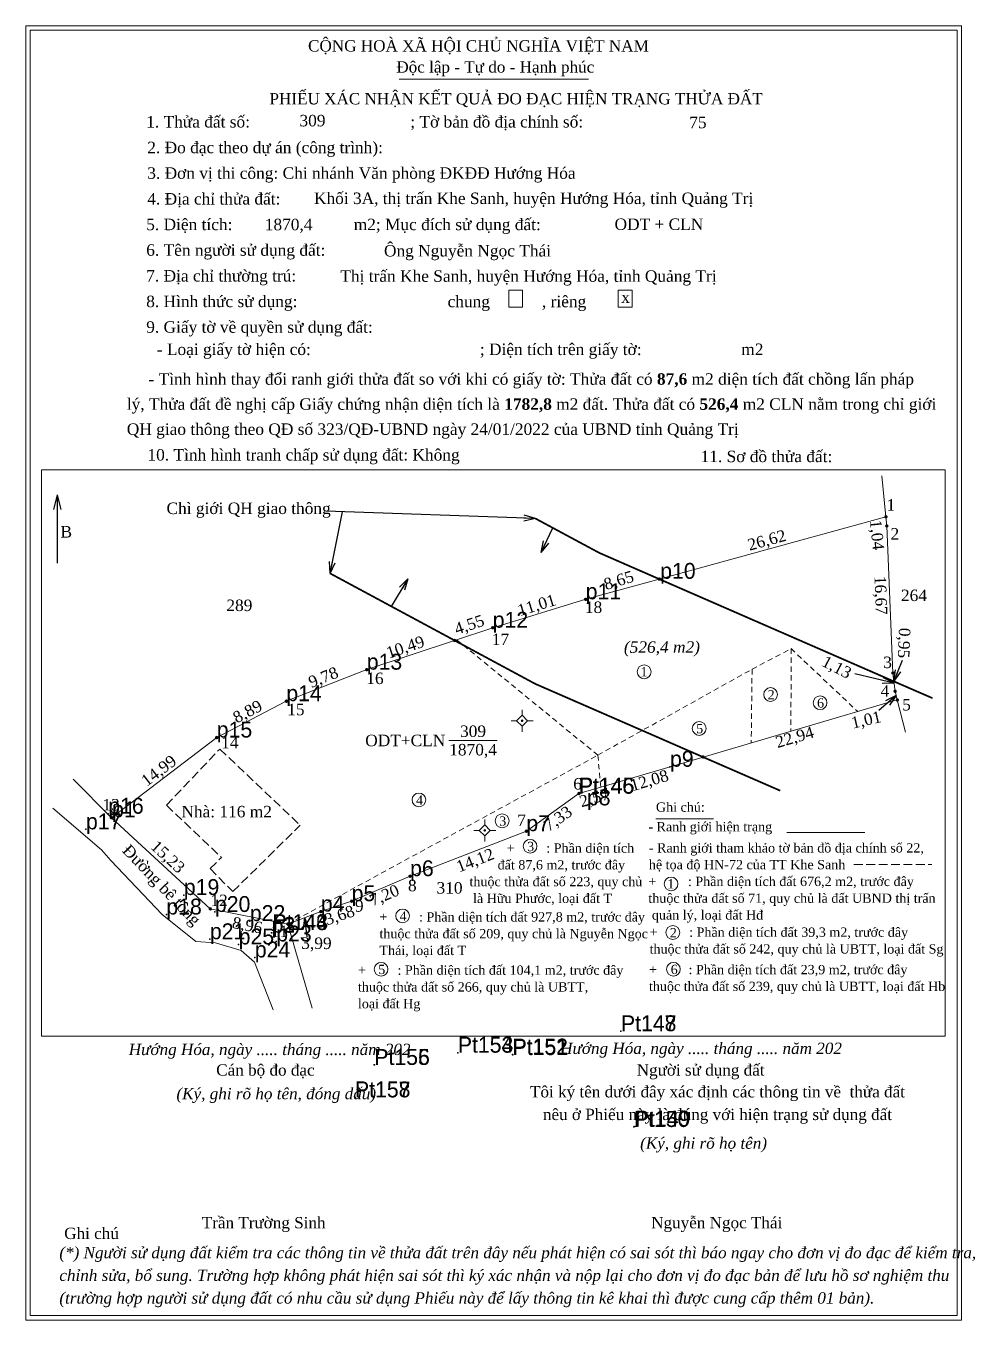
# Model space of a CAD drawing. Header units: metres. Extents: x 552317 to 552747, y 1839028 to 1839175.
# Drawn here: x 552316.9 to 552424.4, y 1839028 to 1839174.6 of the extents above; entities that cross this region are included whole.
import ezdxf
from ezdxf.enums import TextEntityAlignment as Align

# ---------------------------------------------------------------- set-up
doc = ezdxf.new("R2010")
doc.units = ezdxf.units.M
doc.header["$MEASUREMENT"] = 0
for name, pattern in [('DGN Style 2', [1.003296, 0.601978, -0.401319]), ('DGN Style 3', [1.404615, 1.003296, -0.401319]), ('{qui hoach}', [1.31, 0.01, -1.3])]:
    doc.linetypes.add(name, pattern=pattern)
for name, color, linetype, lineweight in [('Level 1', 7, 'Continuous', 0), ('Level 10', 7, 'Continuous', 0), ('Level 11', 7, 'Continuous', 0), ('Level 12', 7, 'Continuous', 0), ('Level 13', 7, 'Continuous', 0), ('Level 16', 7, 'Continuous', 0), ('Level 2', 7, 'Continuous', 0), ('Level 20', 7, 'Continuous', 0), ('Level 24', 7, 'Continuous', 0), ('Level 30', 7, 'Continuous', 0), ('Level 4', 7, 'Continuous', 0), ('Level 5', 7, 'Continuous', 0), ('Level 50', 7, 'Continuous', 0), ('Level 7', 7, 'Continuous', 0), ('Level 9', 7, 'Continuous', 0)]:
    doc.layers.add(name, color=color, linetype=linetype, lineweight=lineweight)
doc.styles.add('Style-FmSimple', font='FmSimple.shx')
doc.styles.add('Style-Times New Roman', font='times.ttf')
doc.styles.add('Style-Times New Roman IF', font='timesi.ttf')
doc.styles.add('Style-Vntime', font='Vntime.shx')
doc.dimstyles.get("Standard").update_dxf_attribs({"dimtxt": 0.18, "dimasz": 0.18, "dimexe": 0.18, "dimexo": 0.0625, "dimgap": 0.09, "dimtad": 0, "dimtih": 1, "dimtoh": 1, "dimdec": 4, "dimzin": 0, "dimdsep": 46, "dimtxsty": 'Standard', "dimcen": 0.09, "dimadec": 0, "dimazin": 0, "dimtfac": 1, "dimtdec": 4, "dimtofl": 0, "dimtmove": 0, "dimatfit": 3, "dimfxl": 1, "dimtolj": 1, "dimtzin": 0, "dimarcsym": 0})

# ---------------------------------------------------------------- blocks, each defined once
blk = doc.blocks.new('TerminatorOpen_0.5')
at = {"color": 0, "linetype": 'ByBlock', "lineweight": -2}
for q in [(-1, 0.25), (-1, 0), (-1, -0.25)]:
    blk.add_line((0, 0), q, dxfattribs=at)
blk = doc.blocks.new('DDCT')
at = {"layer": 'Level 7', "color": 3, "linetype": 'Continuous', "lineweight": 30}
blk.add_point((0, 0), dxfattribs=at)
blk = doc.blocks.new('SHMIA')
at = {"layer": 'Level 12', "color": 2, "linetype": 'Continuous', "lineweight": 0, "style": 'Style-FmSimple'}
blk.add_text('p1', height=0.18, dxfattribs=at).set_placement((0, 0))
blk = doc.blocks.new('DDCT_1')
at = {"layer": 'Level 7', "color": 3, "linetype": 'Continuous', "lineweight": 30}
blk.add_point((0, 0), dxfattribs=at)
blk = doc.blocks.new('SHMIA_1')
at = {"layer": 'Level 12', "color": 2, "linetype": 'Continuous', "lineweight": 0, "style": 'Style-FmSimple'}
blk.add_text('p2', height=0.18, dxfattribs=at).set_placement((0, 0))
blk = doc.blocks.new('DDCT_2')
at = {"layer": 'Level 7', "color": 3, "linetype": 'Continuous', "lineweight": 30}
blk.add_point((0, 0), dxfattribs=at)
blk = doc.blocks.new('SHMIA_2')
at = {"layer": 'Level 12', "color": 2, "linetype": 'Continuous', "lineweight": 0, "style": 'Style-FmSimple'}
blk.add_text('p3', height=0.18, dxfattribs=at).set_placement((0, 0))
blk = doc.blocks.new('DDCT_3')
at = {"layer": 'Level 7', "color": 3, "linetype": 'Continuous', "lineweight": 30}
blk.add_point((0, 0), dxfattribs=at)
blk = doc.blocks.new('SHMIA_3')
at = {"layer": 'Level 12', "color": 2, "linetype": 'Continuous', "lineweight": 0, "style": 'Style-FmSimple'}
blk.add_text('p4', height=0.18, dxfattribs=at).set_placement((0, 0))
blk = doc.blocks.new('DDCT_4')
at = {"layer": 'Level 7', "color": 3, "linetype": 'Continuous', "lineweight": 30}
blk.add_point((0, 0), dxfattribs=at)
blk = doc.blocks.new('SHMIA_4')
at = {"layer": 'Level 12', "color": 2, "linetype": 'Continuous', "lineweight": 0, "style": 'Style-FmSimple'}
blk.add_text('p5', height=0.18, dxfattribs=at).set_placement((0, 0))
blk = doc.blocks.new('SHMIA_5')
at = {"layer": 'Level 12', "color": 2, "linetype": 'Continuous', "lineweight": 0, "style": 'Style-FmSimple'}
blk.add_text('p6', height=0.18, dxfattribs=at).set_placement((0, 0))
blk = doc.blocks.new('SHMIA_6')
at = {"layer": 'Level 12', "color": 2, "linetype": 'Continuous', "lineweight": 0, "style": 'Style-FmSimple'}
blk.add_text('p7', height=0.18, dxfattribs=at).set_placement((0, 0))
blk = doc.blocks.new('DDCT_5')
at = {"layer": 'Level 7', "color": 3, "linetype": 'Continuous', "lineweight": 30}
blk.add_point((0, 0), dxfattribs=at)
blk = doc.blocks.new('SHMIA_7')
at = {"layer": 'Level 12', "color": 2, "linetype": 'Continuous', "lineweight": 0, "style": 'Style-FmSimple'}
blk.add_text('p8', height=0.18, dxfattribs=at).set_placement((0, 0))
blk = doc.blocks.new('SHMIA_8')
at = {"layer": 'Level 12', "color": 2, "linetype": 'Continuous', "lineweight": 0, "style": 'Style-FmSimple'}
blk.add_text('p9', height=0.18, dxfattribs=at).set_placement((0, 0))
blk = doc.blocks.new('SHMIA_9')
at = {"layer": 'Level 12', "color": 2, "linetype": 'Continuous', "lineweight": 0, "style": 'Style-FmSimple'}
blk.add_text('p10', height=0.18, dxfattribs=at).set_placement((0, 0))
blk = doc.blocks.new('SHMIA_10')
at = {"layer": 'Level 12', "color": 2, "linetype": 'Continuous', "lineweight": 0, "style": 'Style-FmSimple'}
blk.add_text('p11', height=0.18, dxfattribs=at).set_placement((0, 0))
blk = doc.blocks.new('SHMIA_11')
at = {"layer": 'Level 12', "color": 2, "linetype": 'Continuous', "lineweight": 0, "style": 'Style-FmSimple'}
blk.add_text('p12', height=0.18, dxfattribs=at).set_placement((0, 0))
blk = doc.blocks.new('DDCT_6')
at = {"layer": 'Level 7', "color": 3, "linetype": 'Continuous', "lineweight": 30}
blk.add_point((0, 0), dxfattribs=at)
blk = doc.blocks.new('SHMIA_12')
at = {"layer": 'Level 12', "color": 2, "linetype": 'Continuous', "lineweight": 0, "style": 'Style-FmSimple'}
blk.add_text('p13', height=0.18, dxfattribs=at).set_placement((0, 0))
blk = doc.blocks.new('DDCT_7')
at = {"layer": 'Level 7', "color": 3, "linetype": 'Continuous', "lineweight": 30}
blk.add_point((0, 0), dxfattribs=at)
blk = doc.blocks.new('SHMIA_13')
at = {"layer": 'Level 12', "color": 2, "linetype": 'Continuous', "lineweight": 0, "style": 'Style-FmSimple'}
blk.add_text('p14', height=0.18, dxfattribs=at).set_placement((0, 0))
blk = doc.blocks.new('SHMIA_14')
at = {"layer": 'Level 12', "color": 2, "linetype": 'Continuous', "lineweight": 0, "style": 'Style-FmSimple'}
blk.add_text('p15', height=0.18, dxfattribs=at).set_placement((0, 0))
blk = doc.blocks.new('DDCT_8')
at = {"layer": 'Level 7', "color": 3, "linetype": 'Continuous', "lineweight": 30}
blk.add_point((0, 0), dxfattribs=at)
blk = doc.blocks.new('SHMIA_15')
at = {"layer": 'Level 12', "color": 2, "linetype": 'Continuous', "lineweight": 0, "style": 'Style-FmSimple'}
blk.add_text('p16', height=0.18, dxfattribs=at).set_placement((0, 0))
blk = doc.blocks.new('DDCT_9')
at = {"layer": 'Level 7', "color": 3, "linetype": 'Continuous', "lineweight": 30}
blk.add_point((0, 0.001), dxfattribs=at)
blk = doc.blocks.new('SHMIA_16')
at = {"layer": 'Level 12', "color": 2, "linetype": 'Continuous', "lineweight": 0, "style": 'Style-FmSimple'}
blk.add_text('p17', height=0.18, dxfattribs=at).set_placement((0, 0))
blk = doc.blocks.new('DDCT_10')
at = {"layer": 'Level 7', "color": 3, "linetype": 'Continuous', "lineweight": 30}
blk.add_point((0, 0), dxfattribs=at)
blk = doc.blocks.new('SHMIA_17')
at = {"layer": 'Level 12', "color": 2, "linetype": 'Continuous', "lineweight": 0, "style": 'Style-FmSimple'}
blk.add_text('p18', height=0.18, dxfattribs=at).set_placement((0, 0))
blk = doc.blocks.new('SHMIA_18')
at = {"layer": 'Level 12', "color": 2, "linetype": 'Continuous', "lineweight": 0, "style": 'Style-FmSimple'}
blk.add_text('p19', height=0.18, dxfattribs=at).set_placement((0, 0))
blk = doc.blocks.new('DDCT_11')
at = {"layer": 'Level 7', "color": 3, "linetype": 'Continuous', "lineweight": 30}
blk.add_point((0, 0.001), dxfattribs=at)
blk = doc.blocks.new('SHMIA_19')
at = {"layer": 'Level 12', "color": 2, "linetype": 'Continuous', "lineweight": 0, "style": 'Style-FmSimple'}
blk.add_text('p20', height=0.18, dxfattribs=at).set_placement((0, 0))
blk = doc.blocks.new('SHMIA_20')
at = {"layer": 'Level 12', "color": 2, "linetype": 'Continuous', "lineweight": 0, "style": 'Style-FmSimple'}
blk.add_text('p21', height=0.18, dxfattribs=at).set_placement((0, 0))
blk = doc.blocks.new('SHMIA_21')
at = {"layer": 'Level 12', "color": 2, "linetype": 'Continuous', "lineweight": 0, "style": 'Style-FmSimple'}
blk.add_text('p22', height=0.18, dxfattribs=at).set_placement((0, 0))
blk = doc.blocks.new('SHMIA_22')
at = {"layer": 'Level 12', "color": 2, "linetype": 'Continuous', "lineweight": 0, "style": 'Style-FmSimple'}
blk.add_text('p23', height=0.18, dxfattribs=at).set_placement((0, 0))
blk = doc.blocks.new('DDCT_12')
at = {"layer": 'Level 7', "color": 3, "linetype": 'Continuous', "lineweight": 30}
blk.add_point((0, 0), dxfattribs=at)
blk = doc.blocks.new('SHMIA_23')
at = {"layer": 'Level 12', "color": 2, "linetype": 'Continuous', "lineweight": 0, "style": 'Style-FmSimple'}
blk.add_text('p24', height=0.18, dxfattribs=at).set_placement((0, 0))
blk = doc.blocks.new('SHMIA_24')
at = {"layer": 'Level 12', "color": 2, "linetype": 'Continuous', "lineweight": 0, "style": 'Style-FmSimple'}
blk.add_text('p25', height=0.18, dxfattribs=at).set_placement((0, 0))
blk = doc.blocks.new('DDCT_13')
at = {"layer": 'Level 7', "color": 3, "linetype": 'Continuous', "lineweight": 30}
blk.add_point((0, 0), dxfattribs=at)
blk = doc.blocks.new('SHMIA_25')
at = {"layer": 'Level 12', "color": 2, "linetype": 'Continuous', "lineweight": 0, "style": 'Style-FmSimple'}
blk.add_text('Pt143', height=0.18, dxfattribs=at).set_placement((0, 0))
blk = doc.blocks.new('SHMIA_26')
at = {"layer": 'Level 12', "color": 2, "linetype": 'Continuous', "lineweight": 0, "style": 'Style-FmSimple'}
blk.add_text('Pt144', height=0.18, dxfattribs=at).set_placement((0, 0))
blk = doc.blocks.new('SHMIA_27')
at = {"layer": 'Level 12', "color": 2, "linetype": 'Continuous', "lineweight": 0, "style": 'Style-FmSimple'}
blk.add_text('Pt145', height=0.18, dxfattribs=at).set_placement((0, 0))
blk = doc.blocks.new('SHMIA_28')
at = {"layer": 'Level 12', "color": 2, "linetype": 'Continuous', "lineweight": 0, "style": 'Style-FmSimple'}
blk.add_text('Pt146', height=0.18, dxfattribs=at).set_placement((0, 0))
blk = doc.blocks.new('SHMIA_29')
at = {"layer": 'Level 12', "color": 2, "linetype": 'Continuous', "lineweight": 0, "style": 'Style-FmSimple'}
blk.add_text('Pt147', height=0.18, dxfattribs=at).set_placement((0, 0))
blk = doc.blocks.new('SHMIA_30')
at = {"layer": 'Level 12', "color": 2, "linetype": 'Continuous', "lineweight": 0, "style": 'Style-FmSimple'}
blk.add_text('Pt148', height=0.18, dxfattribs=at).set_placement((0, 0))
blk = doc.blocks.new('SHMIA_31')
at = {"layer": 'Level 12', "color": 2, "linetype": 'Continuous', "lineweight": 0, "style": 'Style-FmSimple'}
blk.add_text('Pt149', height=0.18, dxfattribs=at).set_placement((0, 0))
blk = doc.blocks.new('SHMIA_32')
at = {"layer": 'Level 12', "color": 2, "linetype": 'Continuous', "lineweight": 0, "style": 'Style-FmSimple'}
blk.add_text('Pt150', height=0.18, dxfattribs=at).set_placement((0, 0))
blk = doc.blocks.new('SHMIA_33')
at = {"layer": 'Level 12', "color": 2, "linetype": 'Continuous', "lineweight": 0, "style": 'Style-FmSimple'}
blk.add_text('Pt151', height=0.18, dxfattribs=at).set_placement((0, 0))
blk = doc.blocks.new('SHMIA_34')
at = {"layer": 'Level 12', "color": 2, "linetype": 'Continuous', "lineweight": 0, "style": 'Style-FmSimple'}
blk.add_text('Pt152', height=0.18, dxfattribs=at).set_placement((0, 0))
blk = doc.blocks.new('DDCT_14')
at = {"layer": 'Level 7', "color": 3, "linetype": 'Continuous', "lineweight": 30}
blk.add_point((0, -0.001), dxfattribs=at)
blk = doc.blocks.new('SHMIA_35')
at = {"layer": 'Level 12', "color": 2, "linetype": 'Continuous', "lineweight": 0, "style": 'Style-FmSimple'}
blk.add_text('Pt153', height=0.18, dxfattribs=at).set_placement((0, 0))
blk = doc.blocks.new('SHMIA_36')
at = {"layer": 'Level 12', "color": 2, "linetype": 'Continuous', "lineweight": 0, "style": 'Style-FmSimple'}
blk.add_text('Pt154', height=0.18, dxfattribs=at).set_placement((0, 0))
blk = doc.blocks.new('DDCT_15')
at = {"layer": 'Level 7', "color": 3, "linetype": 'Continuous', "lineweight": 30}
blk.add_point((0, 0), dxfattribs=at)
blk = doc.blocks.new('SHMIA_37')
at = {"layer": 'Level 12', "color": 2, "linetype": 'Continuous', "lineweight": 0, "style": 'Style-FmSimple'}
blk.add_text('Pt155', height=0.18, dxfattribs=at).set_placement((0, 0))
blk = doc.blocks.new('SHMIA_38')
at = {"layer": 'Level 12', "color": 2, "linetype": 'Continuous', "lineweight": 0, "style": 'Style-FmSimple'}
blk.add_text('Pt156', height=0.18, dxfattribs=at).set_placement((0, 0))
blk = doc.blocks.new('SHMIA_39')
at = {"layer": 'Level 12', "color": 2, "linetype": 'Continuous', "lineweight": 0, "style": 'Style-FmSimple'}
blk.add_text('Pt157', height=0.18, dxfattribs=at).set_placement((0, 0))
blk = doc.blocks.new('SHMIA_40')
at = {"layer": 'Level 12', "color": 2, "linetype": 'Continuous', "lineweight": 0, "style": 'Style-FmSimple'}
blk.add_text('Pt158', height=0.18, dxfattribs=at).set_placement((0, 0))
blk = doc.blocks.new('CENTRD')
at = {"layer": 'Level 11', "linetype": 'Continuous', "lineweight": 0}
h = blk.add_hatch(color=1, dxfattribs=at)
edge = h.paths.add_edge_path()
edge.add_arc((0, 0), 1.5, 0, 360)
at = {"layer": 'Level 11', "color": 1, "linetype": 'Continuous', "lineweight": 0}
for p, q in [((-6.25, 0), (-12.5, 0)), ((0, 6.25), (-6.25, 0)), ((-6.25, 0), (0, -6.25)), ((0, 12.5), (0, 6.25)), ((6.25, 0), (0, 6.25)), ((0, -6.25), (6.25, 0)), ((12.5, 0), (6.25, 0)), ((0, -6.25), (0, -12.5))]:
    blk.add_line(p, q, dxfattribs=at)
blk = doc.blocks.new('N_THUA')
at = {"layer": 'Level 13', "color": 7, "lineweight": 0}
blk.add_line((-3.17, 0), (5.25, 0), dxfattribs=at)
at = {"layer": 'Level 13', "color": 5, "lineweight": 0, "style": 'Style-Times New Roman'}
blk.add_text('309', height=1.989, dxfattribs=at).set_placement((1.04, 1.6), align=Align.MIDDLE_CENTER)
at = {"layer": 'Level 2', "color": 3, "lineweight": 0, "style": 'Style-Times New Roman'}
blk.add_text('ODT+CLN', height=1.989, dxfattribs=at).set_placement((-3.77, 0), align=Align.MIDDLE_RIGHT)
at = {"layer": 'Level 4', "color": 1, "lineweight": 0, "style": 'Style-Times New Roman'}
blk.add_text('1870,4', height=1.989, dxfattribs=at).set_placement((1.04, -1.6), align=Align.MIDDLE_CENTER)

msp = doc.modelspace()

# ---------------------------------------------------------------- hatches: boundary and pattern name
at = {"layer": 'Level 20', "linetype": 'Continuous', "lineweight": 0}
h = msp.add_hatch(color=1, dxfattribs=at)
edge = h.paths.add_edge_path()
edge.add_arc((552414.31, 1839119.03), 0.2, 0, 360)
h = msp.add_hatch(color=1, dxfattribs=at)
edge = h.paths.add_edge_path()
edge.add_arc((552414.41, 1839117.99), 0.2, 0, 360)
h = msp.add_hatch(color=1, dxfattribs=at)
edge = h.paths.add_edge_path()
edge.add_arc((552388.64, 1839111.97), 0.2, 0, 360)
h = msp.add_hatch(color=1, dxfattribs=at)
edge = h.paths.add_edge_path()
edge.add_arc((552388.64, 1839111.97), 0.2, 0, 360)
h = msp.add_hatch(color=1, dxfattribs=at)
edge = h.paths.add_edge_path()
edge.add_arc((552380.3, 1839109.68), 0.2, 0, 360)
h = msp.add_hatch(color=1, dxfattribs=at)
edge = h.paths.add_edge_path()
edge.add_arc((552369.77, 1839106.46), 0.2, 0, 360)
h = msp.add_hatch(color=1, dxfattribs=at)
edge = h.paths.add_edge_path()
edge.add_arc((552365.45, 1839105.02), 0.2, 0, 360)
h = msp.add_hatch(color=1, dxfattribs=at)
edge = h.paths.add_edge_path()
edge.add_arc((552365.45, 1839105.02), 0.2, 0, 360)
h = msp.add_hatch(color=1, dxfattribs=at)
edge = h.paths.add_edge_path()
edge.add_arc((552355.5, 1839101.71), 0.2, 0, 360)
h = msp.add_hatch(color=1, dxfattribs=at)
edge = h.paths.add_edge_path()
edge.add_arc((552415.1, 1839101.33), 0.2, 0, 360)
h = msp.add_hatch(color=1, dxfattribs=at)
edge = h.paths.add_edge_path()
edge.add_arc((552415.21, 1839100.38), 0.2, 0, 360)
h = msp.add_hatch(color=1, dxfattribs=at)
edge = h.paths.add_edge_path()
edge.add_arc((552415.21, 1839100.38), 0.2, 0, 360)
h = msp.add_hatch(color=1, dxfattribs=at)
edge = h.paths.add_edge_path()
edge.add_arc((552415.35, 1839099.26), 0.2, 0, 360)
h = msp.add_hatch(color=1, dxfattribs=at)
edge = h.paths.add_edge_path()
edge.add_arc((552346.39, 1839098.14), 0.2, 0, 360)
h = msp.add_hatch(color=1, dxfattribs=at)
edge = h.paths.add_edge_path()
edge.add_arc((552415.6, 1839098.28), 0.2, 0, 360)
h = msp.add_hatch(color=1, dxfattribs=at)
edge = h.paths.add_edge_path()
edge.add_arc((552338.51, 1839094.02), 0.2, 0, 360)
h = msp.add_hatch(color=1, dxfattribs=at)
edge = h.paths.add_edge_path()
edge.add_arc((552393.59, 1839091.81), 0.2, 0, 360)
h = msp.add_hatch(color=1, dxfattribs=at)
edge = h.paths.add_edge_path()
edge.add_arc((552393.59, 1839091.81), 0.2, 0, 360)
h = msp.add_hatch(color=1, dxfattribs=at)
edge = h.paths.add_edge_path()
edge.add_arc((552379.54, 1839087.68), 0.2, 0, 360)
h = msp.add_hatch(color=1, dxfattribs=at)
edge = h.paths.add_edge_path()
edge.add_arc((552326.59, 1839084.94), 0.2, 0, 360)
h = msp.add_hatch(color=1, dxfattribs=at)
edge = h.paths.add_edge_path()
edge.add_arc((552373.58, 1839083.41), 0.2, 0, 360)
h = msp.add_hatch(color=1, dxfattribs=at)
edge = h.paths.add_edge_path()
edge.add_arc((552360.41, 1839078.31), 0.2, 0, 360)
h = msp.add_hatch(color=1, dxfattribs=at)
edge = h.paths.add_edge_path()
edge.add_arc((552353.79, 1839075.48), 0.2, 0, 360)
h = msp.add_hatch(color=1, dxfattribs=at)
edge = h.paths.add_edge_path()
edge.add_arc((552337.78, 1839074.61), 0.2, 0, 360)
h = msp.add_hatch(color=1, dxfattribs=at)
edge = h.paths.add_edge_path()
edge.add_arc((552350.3, 1839074.3), 0.2, 0, 360)
h = msp.add_hatch(color=1, dxfattribs=at)
edge = h.paths.add_edge_path()
edge.add_arc((552346.57, 1839072.89), 0.2, 0, 360)
h = msp.add_hatch(color=1, dxfattribs=at)
edge = h.paths.add_edge_path()
edge.add_arc((552346.57, 1839072.89), 0.2, 0, 360)
h = msp.add_hatch(color=1, dxfattribs=at)
edge = h.paths.add_edge_path()
edge.add_arc((552346.57, 1839072.89), 0.2, 0, 360)

# ---------------------------------------------------------------- linework, layer by layer
at = {"layer": 'Level 1', "color": 7, "lineweight": 0}
for p, q in [((552388.26, 1839084.82), (552394.78, 1839084.82)), ((552403.09, 1839083.25), (552411.91, 1839083.25))]:
    msp.add_line(p, q, dxfattribs=at)
at = {"layer": 'Level 1', "color": 7, "linetype": 'DGN Style 3', "lineweight": 0}
msp.add_line((552410.68, 1839079.63), (552419.5, 1839079.63), dxfattribs=at)
at = {"layer": 'Level 1', "color": 7, "lineweight": 13}
for centre in [(552386.92, 1839101.47), (552401.25, 1839098.89), (552406.85, 1839097.96), (552393.16, 1839095.05), (552361.41, 1839086.95), (552370.84, 1839084.58), (552374, 1839081.7), (552389.97, 1839077.44), (552359.56, 1839073.81), (552390.17, 1839071.93), (552357.12, 1839067.77), (552390.24, 1839067.77)]:
    msp.add_circle(centre, 0.781, dxfattribs=at)
at = {"layer": 'Level 10', "color": 2, "linetype": 'Continuous', "lineweight": 0}
for p, q in [((552414.31, 1839119.03), (552388.64, 1839111.97)), ((552414.41, 1839117.99), (552414.31, 1839119.03)), ((552415.1, 1839101.33), (552414.41, 1839117.99)), ((552388.64, 1839111.97), (552380.3, 1839109.68)), ((552380.3, 1839109.68), (552369.77, 1839106.46)), ((552369.77, 1839106.46), (552365.45, 1839105.02)), ((552365.45, 1839105.02), (552355.5, 1839101.71)), ((552355.5, 1839101.71), (552346.39, 1839098.14)), ((552415.21, 1839100.38), (552415.1, 1839101.33)), ((552415.35, 1839099.26), (552415.21, 1839100.38)), ((552415.6, 1839098.28), (552415.35, 1839099.26)), ((552346.39, 1839098.14), (552338.51, 1839094.02)), ((552393.59, 1839091.81), (552415.6, 1839098.28)), ((552338.51, 1839094.02), (552326.59, 1839084.94)), ((552382, 1839088.4), (552393.59, 1839091.81)), ((552326.59, 1839084.94), (552337.78, 1839074.61)), ((552337.78, 1839074.61), (552346.57, 1839072.89))]:
    msp.add_line(p, q, dxfattribs=at)
at = {"layer": 'Level 10', "color": 2, "linetype": 'DGN Style 2', "lineweight": 0}
for p, q in [((552346.57, 1839072.89), (552381.68, 1839092.02)), ((552381.68, 1839092.02), (552382, 1839088.4))]:
    msp.add_line(p, q, dxfattribs=at)
at = {"layer": 'Level 10', "color": 2, "linetype": 'Continuous', "lineweight": 0, "flags": 128}
msp.add_lwpolyline([(552346.57, 1839072.89), (552350.3, 1839074.3), (552353.79, 1839075.48), (552360.41, 1839078.31), (552373.58, 1839083.41), (552379.54, 1839087.68), (552382, 1839088.4)], dxfattribs=at)
at = {"layer": 'Level 16', "color": 218, "linetype": 'Continuous', "lineweight": 0}
msp.add_line((552413.84, 1839123.68), (552414.31, 1839119.03), dxfattribs=at)
at = {"layer": 'Level 16', "color": 7, "linetype": 'Continuous', "lineweight": 0}
msp.add_line((552415.6, 1839098.28), (552416.52, 1839094.62), dxfattribs=at)
at = {"layer": 'Level 16', "color": 250, "linetype": 'Continuous', "lineweight": 0}
for p, q in [((552322.25, 1839089.32), (552326.59, 1839084.94)), ((552346.57, 1839072.89), (552349.33, 1839063.37))]:
    msp.add_line(p, q, dxfattribs=at)
at = {"layer": 'Level 16', "color": 7, "linetype": 'DGN Style 2', "lineweight": 0, "flags": 128}
for points in [[(552381.68, 1839092.02), (552365.68, 1839105.1)], [(552399.15, 1839101.76), (552403.57, 1839104.09)], [(552403.57, 1839104.09), (552403.55, 1839094.74)], [(552403.57, 1839104.09), (552411.12, 1839096.96)], [(552381.68, 1839092.02), (552399.15, 1839101.76)], [(552399.15, 1839101.76), (552399.05, 1839093.42)]]:
    msp.add_lwpolyline(points, dxfattribs=at)
at = {"layer": 'Level 16', "color": 250, "linetype": 'Continuous', "lineweight": 0, "flags": 128}
for points in [[(552319.95, 1839086.03), (552325.46, 1839081.31), (552326.52, 1839080.1), (552332.34, 1839073.98), (552336.14, 1839070.93)], [(552336.14, 1839070.93), (552338.38, 1839070.77), (552341.27, 1839069.91), (552342.77, 1839068.58), (552344.89, 1839063.18)]]:
    msp.add_lwpolyline(points, dxfattribs=at)
at = {"layer": 'Level 2', "color": 3, "linetype": 'Continuous', "lineweight": 13, "flags": 128}
msp.add_lwpolyline([(552316.89, 1839174.64), (552422.89, 1839174.64), (552422.89, 1839028.02), (552316.89, 1839028.02), (552316.89, 1839174.64)], close=True, dxfattribs=at)
at = {"layer": 'Level 24', "color": 230, "linetype": 'Continuous', "lineweight": 13, "flags": 128}
for points in [[(552422.89, 1839174.64), (552422.89, 1839028.02), (552316.89, 1839028.02), (552316.89, 1839174.64), (552422.89, 1839174.64)], [(552415.72, 1839124.34), (552318.66, 1839124.34), (552318.66, 1839060.2), (552421.03, 1839060.2), (552421.03, 1839124.34), (552415.72, 1839124.34)]]:
    msp.add_lwpolyline(points, dxfattribs=at)
at = {"layer": 'Level 24', "color": 230, "linetype": 'Continuous', "lineweight": 0, "flags": 128}
msp.add_lwpolyline([(552422.39, 1839174.14), (552422.39, 1839028.53), (552317.39, 1839028.53), (552317.39, 1839174.14), (552422.39, 1839174.14)], dxfattribs=at)
at = {"layer": 'Level 30', "color": 5, "linetype": 'Continuous', "lineweight": 13}
msp.add_line((552359.17, 1839168.62), (552380.61, 1839168.62), dxfattribs=at)
at = {"layer": 'Level 30', "color": 5, "linetype": 'Continuous', "lineweight": 13, "flags": 128}
for points in [[(552373.16, 1839144.71), (552371.58, 1839144.71), (552371.58, 1839142.76), (552373.16, 1839142.76), (552373.16, 1839144.71)], [(552385.57, 1839144.71), (552383.99, 1839144.71), (552383.99, 1839142.76), (552385.57, 1839142.76), (552385.57, 1839144.71)]]:
    msp.add_lwpolyline(points, dxfattribs=at)
at = {"layer": 'Level 4', "color": 2, "linetype": 'DGN Style 3', "lineweight": 0}
for p, q in [((552338.85, 1839092.72), (552347.96, 1839084.08)), ((552332.81, 1839086.35), (552339.04, 1839080.44)), ((552340.32, 1839076.56), (552347.96, 1839084.08)), ((552337.75, 1839079.17), (552339.04, 1839080.44)), ((552337.75, 1839079.17), (552340.32, 1839076.56))]:
    msp.add_line(p, q, dxfattribs=at)
at = {"layer": 'Level 4', "color": 2, "linetype": 'DGN Style 3', "lineweight": 0, "flags": 128}
msp.add_lwpolyline([(552332.81, 1839086.35), (552338.85, 1839092.72)], dxfattribs=at)
at = {"layer": 'Level 50', "color": 5, "linetype": '{qui hoach}', "lineweight": 0, "const_width": 0.2, "flags": 128}
for points in [[(552374.61, 1839118.83), (552381.82, 1839114.95), (552388.64, 1839111.97)], [(552351.36, 1839112.61), (552365.45, 1839105.02)], [(552388.64, 1839111.97), (552415.21, 1839100.38)], [(552365.45, 1839105.02), (552374.59, 1839100.1), (552386.7, 1839094.82), (552393.59, 1839091.81)], [(552415.21, 1839100.38), (552419.59, 1839098.48)], [(552393.59, 1839091.81), (552402.34, 1839088)]]:
    msp.add_lwpolyline(points, dxfattribs=at)

# ---------------------------------------------------------------- block references
at = {"layer": 'Level 11', "color": 1, "linetype": 'Continuous', "lineweight": 0, "xscale": 0.1, "yscale": 0.1, "zscale": 0.1}
for p in [(552373.1, 1839095.92), (552368.87, 1839083.5)]:
    msp.add_blockref('CENTRD', p, dxfattribs=at)
at = {"layer": 'Level 12', "color": 2, "linetype": 'Continuous', "lineweight": 0, "xscale": 10, "yscale": 10, "zscale": 10}
for name, p in [('SHMIA_9', (552388.74, 1839112)), ('SHMIA_10', (552380.3, 1839109.68)), ('SHMIA_11', (552369.77, 1839106.46)), ('SHMIA_12', (552355.5, 1839101.71)), ('SHMIA_13', (552346.39, 1839098.14)), ('SHMIA_14', (552338.51, 1839094.02)), ('SHMIA_8', (552389.85, 1839090.71)), ('SHMIA_28', (552379.5, 1839087.65)), ('SHMIA_27', (552379.54, 1839087.68)), ('SHMIA_7', (552380.44, 1839086.34)), ('SHMIA_15', (552326.22, 1839085.39)), ('SHMIA', (552326.65, 1839084.99)), ('SHMIA_16', (552323.69, 1839083.62)), ('SHMIA_6', (552373.58, 1839083.41)), ('SHMIA_5', (552360.41, 1839078.31)), ('SHMIA_18', (552334.78, 1839076.18)), ('SHMIA_4', (552353.79, 1839075.48)), ('SHMIA_17', (552332.8, 1839073.97)), ('SHMIA_19', (552338.3, 1839074.26)), ('SHMIA_3', (552350.3, 1839074.3)), ('SHMIA_21', (552342.26, 1839073.23)), ('SHMIA_20', (552337.73, 1839071.17)), ('SHMIA_1', (552344.72, 1839071.91)), ('SHMIA_2', (552344.73, 1839071.91)), ('SHMIA_26', (552344.81, 1839072.2)), ('SHMIA_25', (552344.82, 1839072.21)), ('SHMIA_22', (552345.25, 1839070.92)), ('SHMIA_24', (552340.99, 1839070.58)), ('SHMIA_23', (552342.82, 1839069.11)), ('SHMIA_30', (552384.29, 1839060.75)), ('SHMIA_29', (552384.3, 1839060.74)), ('SHMIA_35', (552365.81, 1839058.32)), ('SHMIA_36', (552365.82, 1839058.32)), ('SHMIA_34', (552372, 1839058.11)), ('SHMIA_33', (552372.03, 1839058.05)), ('SHMIA_37', (552356.35, 1839056.93)), ('SHMIA_38', (552356.36, 1839056.93)), ('SHMIA_40', (552354.16, 1839053.26)), ('SHMIA_39', (552354.17, 1839053.25)), ('SHMIA_32', (552385.76, 1839049.9)), ('SHMIA_31', (552385.87, 1839049.95))]:
    msp.add_blockref(name, p, dxfattribs=at)
at = {"layer": 'Level 16', "color": 7, "linetype": 'Continuous', "lineweight": 0, "xscale": 1.3, "yscale": 1.3, "zscale": 1.3, "rotation": 97.26963632396749}
msp.add_blockref('TerminatorOpen_0.5', (552348.44, 1839073.64), dxfattribs=at)
at = {"layer": 'Level 2', "color": 3, "lineweight": 0, "xscale": 0.6535638272812948, "yscale": 0.6535638272812948, "zscale": 0.6535638272812948}
msp.add_blockref('N_THUA', (552366.86, 1839093.69), dxfattribs=at)
at = {"layer": 'Level 7', "color": 3, "linetype": 'Continuous', "lineweight": 30, "xscale": 10, "yscale": 10, "zscale": 10}
for name, p in [('DDCT', (552388.74, 1839112)), ('DDCT', (552380.3, 1839109.68)), ('DDCT_4', (552369.77, 1839106.46)), ('DDCT_6', (552355.5, 1839101.71)), ('DDCT_7', (552346.39, 1839098.14)), ('DDCT_6', (552338.51, 1839094.02)), ('DDCT_5', (552389.85, 1839090.71)), ('DDCT_8', (552379.5, 1839087.65)), ('DDCT_7', (552379.54, 1839087.68)), ('DDCT_5', (552380.44, 1839086.34)), ('DDCT_8', (552326.22, 1839085.39)), ('DDCT', (552326.65, 1839084.99)), ('DDCT_9', (552323.69, 1839083.62)), ('DDCT_1', (552373.58, 1839083.41)), ('DDCT_3', (552360.41, 1839078.31)), ('DDCT_5', (552334.78, 1839076.18)), ('DDCT_11', (552338.3, 1839074.26)), ('DDCT_3', (552350.3, 1839074.3)), ('DDCT_4', (552353.79, 1839075.48)), ('DDCT_10', (552332.8, 1839073.97)), ('DDCT_1', (552342.26, 1839073.23)), ('DDCT_4', (552337.73, 1839071.17)), ('DDCT_1', (552344.72, 1839071.91)), ('DDCT_2', (552344.73, 1839071.91)), ('DDCT_5', (552344.81, 1839072.2)), ('DDCT_13', (552344.82, 1839072.21)), ('DDCT_2', (552340.99, 1839070.58)), ('DDCT_10', (552345.25, 1839070.92)), ('DDCT_12', (552342.82, 1839069.11)), ('DDCT_4', (552384.29, 1839060.75)), ('DDCT', (552384.3, 1839060.74)), ('DDCT_14', (552365.81, 1839058.32)), ('DDCT_3', (552365.82, 1839058.32)), ('DDCT_7', (552372, 1839058.11)), ('DDCT_9', (552372.03, 1839058.05)), ('DDCT_15', (552356.35, 1839056.93)), ('DDCT_1', (552356.36, 1839056.93)), ('DDCT_13', (552354.16, 1839053.26)), ('DDCT_9', (552354.17, 1839053.25)), ('DDCT_1', (552385.76, 1839049.9)), ('DDCT_13', (552385.87, 1839049.95))]:
    msp.add_blockref(name, p, dxfattribs=at)

# ---------------------------------------------------------------- texts
at = {"layer": 'Level 1', "color": 5, "lineweight": 0, "style": 'Style-Times New Roman'}
msp.add_text('Ghi chú:', height=1.055, dxfattribs=at).set_placement((552388.26, 1839086.14), align=Align.MIDDLE_LEFT)
at = {"layer": 'Level 10', "color": 5, "linetype": 'Continuous', "lineweight": 0, "style": 'Style-Times New Roman'}
for s, p in [('309', (552347.88, 1839163.26)), ('75', (552392.03, 1839163.05)), ('Khối 3A, thị trấn Khe Sanh, huyện Hướng Hóa, tỉnh Quảng Trị', (552349.52, 1839154.46)), ('1870,4', (552343.95, 1839151.49)), ('ODT + CLN', (552383.57, 1839151.52)), ('Ông Nguyễn Ngọc Thái', (552357.45, 1839148.52)), ('Thị trấn Khe Sanh, huyện Hướng Hóa, tỉnh Quảng Trị', (552352.51, 1839145.65))]:
    msp.add_text(s, height=1.3, dxfattribs=at).set_placement(p)
at = {"layer": 'Level 13', "color": 230, "linetype": 'Continuous', "lineweight": 0, "style": 'Style-Times New Roman'}
for s, p in [('Chì giới QH giao thông', (552342.12, 1839119.34)), ('Nhà: 116 m2', (552339.63, 1839084.98))]:
    msp.add_text(s, height=1.3, dxfattribs=at).set_placement(p, align=Align.CENTER)
at = {"layer": 'Level 13', "color": 1, "linetype": 'Continuous', "lineweight": 0, "style": 'Style-Times New Roman IF'}
msp.add_text('(526,4 m2)', height=1.3, dxfattribs=at).set_placement((552384.63, 1839103.62))
at = {"layer": 'Level 13', "color": 230, "linetype": 'Continuous', "lineweight": 0, "style": 'Style-Times New Roman'}
msp.add_text('Đường bê tông', height=1.3, rotation=313.7383, dxfattribs=at).set_placement((552332.28, 1839077.32), align=Align.MIDDLE_CENTER)
at = {"layer": 'Level 16', "color": 5, "linetype": 'Continuous', "lineweight": 0, "style": 'Style-Times New Roman'}
for s, p in [('264', (552417.49, 1839109.48)), ('289', (552341.07, 1839108.35)), ('310', (552364.88, 1839076.34))]:
    msp.add_text(s, height=1.3, dxfattribs=at).set_placement(p, align=Align.CENTER)
for s, height, p in [('1', 1.05, (552386.5, 1839101.48)), ('2', 1.05, (552400.91, 1839098.87)), ('6', 1.05, (552406.51, 1839097.94)), ('5', 1.05, (552392.82, 1839095.03)), ('4', 1.05, (552361.08, 1839086.93)), ('3', 1.05, (552370.51, 1839084.56)), ('- Ranh giới hiện trạng', 1.0546, (552387.4, 1839083.92)), ('3', 1.05, (552373.67, 1839081.68)), ('1', 1.05, (552389.54, 1839077.45)), ('4', 1.05, (552359.22, 1839073.79)), ('2', 1.05, (552389.83, 1839071.91)), ('5', 1.05, (552356.81, 1839067.75)), ('6', 1.05, (552389.93, 1839067.75))]:
    msp.add_text(s, height=height, dxfattribs=at).set_placement(p, align=Align.MIDDLE_LEFT)
at = {"layer": 'Level 16', "color": 5, "linetype": 'Continuous', "lineweight": 0, "insert": (552367.14, 1839078.52), "char_height": 1.0546, "width": 38.2943, "attachment_point": 4, "line_spacing_factor": 1.08, "style": 'Style-Times New Roman'}
msp.add_mtext('^I+         : Phần diện tích \\P        đất 87,6 m2, trước đây \\Pthuộc thửa đất số 223, quy chủ\\P là Hữu Phước, loại đất T', dxfattribs=at)
at = {"layer": 'Level 16', "color": 5, "linetype": 'Continuous', "lineweight": 0, "char_height": 1.0546, "attachment_point": 4, "line_spacing_factor": 1.08, "style": 'Style-Times New Roman'}
for s, insert in [('- Ranh giới tham khảo tờ bản đồ địa chính số 22, \\Phệ tọa độ HN-72 của TT Khe Sanh', (552387.46, 1839080.44)), ('+         : Phần diện tích đất 676,2 m2, trước đây \\Pthuộc thửa đất số 71, quy chủ là đất UBND thị trấn\\P quản lý, loại đất Hđ', (552387.4, 1839075.65)), ('+         : Phần diện tích đất 927,8 m2, trước đây \\Pthuộc thửa đất số 209, quy chủ là Nguyễn Ngọc \\PThái, loại đất T', (552356.94, 1839071.67)), ('+         : Phần diện tích đất 39,3 m2, trước đây \\Pthuộc thửa đất số 242, quy chủ là UBTT, loại đất Sg', (552387.54, 1839070.85)), ('+         : Phần diện tích đất 104,1 m2, trước đây \\Pthuộc thửa đất số 266, quy chủ là UBTT,\\Ploại đất Hg', (552354.5, 1839065.6)), ('+         : Phần diện tích đất 23,9 m2, trước đây \\Pthuộc thửa đất số 239, quy chủ là UBTT, loại đất Hb', (552387.47, 1839066.61))]:
    msp.add_mtext(s, dxfattribs=dict(at, insert=insert))
at = {"layer": 'Level 30', "color": 5, "linetype": 'Continuous', "lineweight": 0, "style": 'Style-Times New Roman'}
msp.add_text('CỘNG HOÀ XÃ HỘI CHỦ NGHĨA VIỆT NAM', height=1.2832, dxfattribs=at).set_placement((552348.85, 1839173.02), align=Align.TOP_LEFT)
at = {"layer": 'Level 30', "color": 5, "linetype": 'Continuous', "lineweight": 0}
for s, height, style, p in [('Độc lập - Tự do - Hạnh phúc', 1.2832, 'Style-Times New Roman', (552358.85, 1839169.35)), ('1. Thửa đất số:                                     ; Tờ bản đồ địa chính số:', 1.3, 'Style-Times New Roman', (552330.52, 1839163.13)), ('2. Đo đạc theo dự án (công trình):', 1.3, 'Style-Times New Roman', (552330.64, 1839160.22)), ('3. Đơn vị thi công: Chi nhánh Văn phòng ĐKĐĐ Hướng Hóa', 1.3, 'Style-Times New Roman', (552330.64, 1839157.32)), ('4. Địa chỉ thửa đất:', 1.3, 'Style-Times New Roman', (552330.64, 1839154.4)), ('5. Diện tích:                            m2; Mục đích sử dụng đất:', 1.3, 'Style-Times New Roman', (552330.52, 1839151.5)), ('6. Tên người sử dụng đất:', 1.3, 'Style-Times New Roman', (552330.52, 1839148.6)), ('7. Địa chỉ thường trú:', 1.3, 'Style-Times New Roman', (552330.52, 1839145.68)), ('chung            , riêng', 1.3, 'Style-Times New Roman', (552364.66, 1839142.77)), ('9. Giấy tờ về quyền sử dụng đất:', 1.3, 'Style-Times New Roman', (552330.52, 1839139.88)), ('10. Tình hình tranh chấp sử dụng đất: Không', 1.3, 'Style-Times New Roman', (552330.66, 1839125.4)), ('11. Sơ đồ thửa đất:', 1.3, 'Style-Times New Roman', (552393.32, 1839125.22)), ('B', 1.3, 'Style-Times New Roman', (552320.81, 1839116.68)), ('Hướng Hóa, ngày ..... tháng ..... năm 202', 1.2832, 'Style-Times New Roman IF', (552328.54, 1839058.05)), ('Hướng Hóa, ngày ..... tháng ..... năm 202', 1.2832, 'Style-Times New Roman IF', (552377.41, 1839058.17)), ('Cán bộ đo đạc', 1.2832, 'Style-Times New Roman', (552338.45, 1839055.72)), ('Người sử dụng đất', 1.2832, 'Style-Times New Roman', (552386.08, 1839055.72)), ('(Ký, ghi rõ họ tên)', 1.2832, 'Style-Times New Roman IF', (552386.47, 1839047.43)), ('Trần Trường Sinh', 1.2832, 'Style-Times New Roman', (552336.81, 1839038.42)), ('Nguyễn Ngọc Thái', 1.2832, 'Style-Times New Roman', (552387.72, 1839038.42)), ('Ghi chú', 1.283, 'Style-Times New Roman', (552321.23, 1839037.21))]:
    msp.add_text(s, height=height, dxfattribs=dict(at, style=style)).set_placement(p)
at = {"layer": 'Level 30', "color": 5, "linetype": 'Continuous', "lineweight": 0, "style": 'Style-Times New Roman'}
msp.add_text('PHIẾU XÁC NHẬN KẾT QUẢ ĐO ĐẠC HIỆN TRẠNG THỬA ĐẤT', height=1.2832, dxfattribs=at).set_placement((552372.42, 1839166.39), align=Align.MIDDLE_CENTER)
at = {"layer": 'Level 30', "color": 5, "linetype": 'Continuous', "lineweight": 13, "style": 'Style-Times New Roman'}
msp.add_text('8. Hình thức sử dụng:', height=1.3, dxfattribs=at).set_placement((552330.52, 1839142.78))
at = {"layer": 'Level 30', "color": 5, "linetype": 'Continuous', "lineweight": 0, "style": 'Style-Times New Roman IF'}
msp.add_text('(Ký, ghi rõ họ tên, đóng dấu)', height=1.2832, dxfattribs=at).set_placement((552345.25, 1839053.04), align=Align.CENTER)
at = {"layer": 'Level 30', "color": 5, "linetype": 'Continuous', "lineweight": 0}
for s, insert, char_height, attachment_point, line_spacing_factor, style in [('x\\P', (552384.82, 1839143.91), 1.3, 5, 1.310686, 'Style-Times New Roman'), ('     - Loại giấy tờ hiện có:                                       ; Diện tích trên giấy tờ:                       m2\\P', (552364.85, 1839137.79), 1.3, 5, 1.310686, 'Style-Times New Roman'), ('     - Tình hình thay đổi ranh giới thửa đất so với khi có giấy tờ: Thửa đất có \\fTimes New Roman|b1|i0|c00|p23;87,6\\fTimes New Roman|b0|i0|c00|p23; m2 diện tích đất chồng lấn pháp\\Plý, Thửa đất đề nghị cấp Giấy chứng nhận diện tích là \\fTimes New Roman|b1|i0|c00|p23;1782,8\\fTimes New Roman|b0|i0|c00|p23; m2 đất. Thửa đất có \\fTimes New Roman|b1|i0|c00|p23;526,4\\fTimes New Roman|b0|i0|c00|p23; m2 CLN nằm trong chỉ giới\\PQH giao thông theo QĐ số 323/QĐ-UBND ngày 24/01/2022 của UBND tỉnh Quảng Trị', (552328.32, 1839127.88), 1.3, 7, 1.310686, 'Style-Times New Roman'), ('Tôi ký tên dưới đây xác định các thông tin về  thửa đất\\Pnêu ở Phiếu này là đúng với hiện trạng sử dụng đất\\P', (552395.23, 1839052.4), 1.2832, 5, 1.2, 'Style-Times New Roman'), ('(*) Người sử dụng đất kiểm tra các thông tin về thửa đất trên đây nếu phát hiện có sai sót thì báo ngay cho đơn vị đo đạc để kiểm tra,\\Pchỉnh sửa, bổ sung. Trường hợp không phát hiện sai sót thì ký xác nhận và nộp lại cho đơn vị đo đạc bản để lưu hồ sơ nghiệm thu\\P(trường hợp người sử dụng đất có nhu cầu sử dụng Phiếu này để lấy thông tin kê khai thì được cung cấp thêm 01 bản).\\P', (552320.68, 1839036.31), 1.28318, 1, 1.2, 'Style-Times New Roman IF')]:
    msp.add_mtext(s, dxfattribs=dict(at, insert=insert, char_height=char_height, attachment_point=attachment_point, line_spacing_factor=line_spacing_factor, style=style))
at = {"layer": 'Level 5', "color": 5, "lineweight": 0, "style": 'Style-Times New Roman'}
for s, rotation, p in [('1,04', 275.7177, (552413.31, 1839116.98)), ('26,62', 15.37, (552400.82, 1839116.39)), ('8,65', 17.0033, (552384.04, 1839111.84)), ('16,67', 272.3716, (552413.75, 1839110.13)), ('11,01', 17.0033, (552374.74, 1839109.03)), ('4,55', 18.4109, (552367.11, 1839106.82)), ('0,95', 267.791, (552416.38, 1839104.73)), ('10,49', 18.4109, (552359.87, 1839104.28)), ('9,78', 21.3991, (552350.58, 1839100.86)), ('1,13', 332.7526, (552408.75, 1839102)), ('8,89', 27.6025, (552341.99, 1839096.97)), ('1,01', 13.0771, (552412.07, 1839096.04)), ('14,99', 37.2851, (552331.94, 1839090.28)), ('7,33', 35.6194, (552377.14, 1839084.85)), ('15,23', 317.2906, (552332.98, 1839080.52)), ('14,12', 21.1686, (552367.78, 1839080.13)), ('7,20', 23.1463, (552357.49, 1839076.16)), ('3,68', 18.6809, (552352.42, 1839073.9)), ('8,96', 348.9284, (552341.98, 1839072.77)), ('3,99', 359.5194, (552349.8, 1839070.72))]:
    msp.add_text(s, height=1.3, rotation=rotation, dxfattribs=at).set_placement(p, align=Align.MIDDLE_CENTER)
at = {"layer": 'Level 5', "color": 5, "linetype": 'Continuous', "lineweight": 0, "style": 'Style-Times New Roman'}
for s, rotation, p in [('22,94', 16.3775, (552403.97, 1839094.07)), ('12,08', 16.3775, (552387.51, 1839089.17)), ('2,57', 16.3771, (552381.29, 1839087.22))]:
    msp.add_text(s, height=1.3, rotation=rotation, dxfattribs=at).set_placement(p, align=Align.MIDDLE_CENTER)
at = {"layer": 'Level 9', "color": 7, "linetype": 'Continuous', "lineweight": 0, "style": 'Style-Times New Roman'}
for s, p in [('1', (552414.87, 1839120.37)), ('2', (552415.32, 1839117.1)), ('18', (552381.19, 1839108.78)), ('17', (552370.65, 1839105.15)), ('3', (552414.5, 1839102.54)), ('16', (552356.43, 1839100.73)), ('4', (552414.2, 1839099.3)), ('15', (552347.47, 1839097.2)), ('5', (552416.64, 1839097.74)), ('14', (552339.99, 1839093.44)), ('6', (552379.38, 1839088.78)), ('13', (552326.54, 1839086.41)), ('7', (552373.04, 1839084.65)), ('8', (552360.66, 1839077.26)), ('12', (552338.77, 1839075.57)), ('9', (552354.65, 1839074.94)), ('11', (552345.61, 1839072.06)), ('10', (552349.81, 1839073.16))]:
    msp.add_text(s, height=1.3, dxfattribs=at).set_placement(p, align=Align.MIDDLE_CENTER)

# ---------------------------------------------------------------- leaders
at = {"layer": 'Level 13', "color": 7, "lineweight": 0}
for points in [[(552374.61, 1839118.83), (552350.86, 1839119.66)], [(552351.36, 1839112.61), (552352.77, 1839119.6)]]:
    msp.add_leader(points, dimstyle='Standard', override={"dimtxt": 1.3, "dimasz": 1.3, "dimgap": 0.65, "dimtad": 1, "dimtxsty": 'Style-Times New Roman', "dimldrblk": 'TerminatorOpen_0.5'}, dxfattribs=at)
at = {"layer": 'Level 13', "color": 7, "linetype": 'Continuous', "lineweight": 0}
for points in [[(552375.27, 1839115), (552376.56, 1839117.78)], [(552360.17, 1839112), (552358.28, 1839108.88)]]:
    msp.add_leader(points, dimstyle='Standard', override={"dimtxt": 1.3, "dimasz": 1.3, "dimgap": 0.65, "dimtad": 1, "dimtxsty": 'Style-Times New Roman', "dimldrblk": 'TerminatorOpen_0.5'}, dxfattribs=at)
at = {"layer": 'Level 16', "color": 7, "linetype": 'Continuous', "lineweight": 0}
for points in [[(552415.21, 1839100.38), (552416.2, 1839102.8)], [(552415.24, 1839100.17), (552410.79, 1839101.22)], [(552415.47, 1839098.79), (552413.51, 1839097.07)], [(552348.44, 1839073.64), (552348.72, 1839071.45)]]:
    msp.add_leader(points, dimstyle='Standard', override={"dimtxt": 1.3, "dimasz": 1.3, "dimgap": 0.65, "dimtad": 1, "dimtxsty": 'Style-Times New Roman', "dimldrblk": 'TerminatorOpen_0.5'}, dxfattribs=at)
at = {"layer": 'Level 30', "color": 5, "linetype": 'Continuous', "lineweight": 30}
msp.add_leader([(552320.43, 1839121.53), (552320.44, 1839113.78)], dimstyle='Standard', override={"dimtxt": 1.682746, "dimasz": 1.682746, "dimgap": 0.841373, "dimtad": 1, "dimtxsty": 'Style-Vntime', "dimldrblk": 'TerminatorOpen_0.5'}, dxfattribs=at)

doc.saveas('drawing.dxf')
